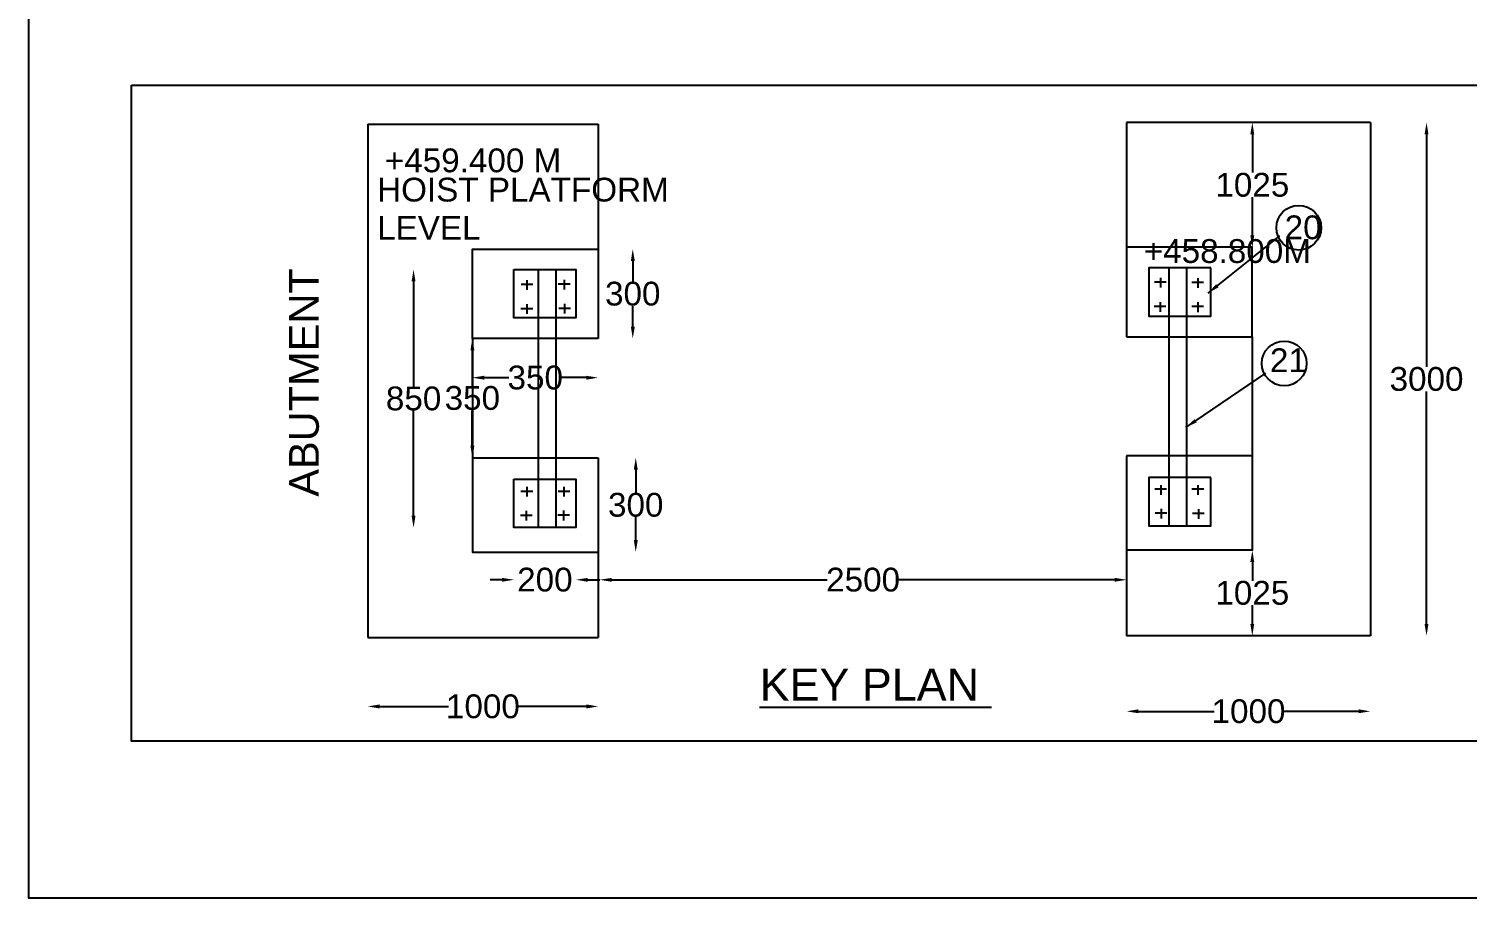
# Model space of a CAD drawing. Header units: inches. Extents: x 4075 to 8926, y 383 to 3428.
# Drawn here: x 4075 to 5284, y 383 to 1114 of the extents above; entities that cross this region are included whole.
import ezdxf

# ---------------------------------------------------------------- set-up
doc = ezdxf.new("R2010")
doc.units = ezdxf.units.IN
doc.header["$MEASUREMENT"] = 0
doc.layers.add('DIMENSIONS', color=7, linetype='Continuous')
doc.styles.get("Standard").update_dxf_attribs({"font": 'arial.ttf', "height": 20})
doc.dimstyles.get("Standard").update_dxf_attribs({"dimtxt": 20, "dimasz": 10, "dimexe": 0.18, "dimexo": 0.0625, "dimgap": 0.09, "dimtad": 0, "dimtih": 1, "dimtoh": 1, "dimdec": 4, "dimzin": 0, "dimdsep": 46, "dimtxsty": 'Standard', "dimcen": 0.09, "dimse1": 1, "dimse2": 1, "dimadec": 0, "dimazin": 0, "dimtfac": 1, "dimtdec": 4, "dimtofl": 0, "dimtmove": 0, "dimatfit": 3, "dimfxl": 1, "dimtolj": 1, "dimtzin": 0, "dimarcsym": 0})

# ---------------------------------------------------------------- blocks, each defined once
blk = doc.blocks.new('*D62')
at = {"layer": 'Defpoints', "color": 0, "transparency": 16777216}
for p in [(4553.6, 928.6), (4553.6, 853.4), (4582.7, 853.4)]:
    blk.add_point(p, dxfattribs=at)
at = {"layer": 'DIMENSIONS', "color": 0, "lineweight": -2, "transparency": 16777216}
for p, q in [((4582.7, 918.6), (4582.7, 901.3)), ((4582.7, 863.4), (4582.7, 880.7))]:
    blk.add_line(p, q, dxfattribs=at)
at = {"layer": 'DIMENSIONS', "color": 0, "transparency": 16777216}
for points in [[(4581.1, 918.6), (4584.4, 918.6), (4582.7, 928.6)], [(4581.1, 863.4), (4584.4, 863.4), (4582.7, 853.4)]]:
    blk.add_solid(points, dxfattribs=at)
at = {"layer": 'DIMENSIONS', "color": 0, "transparency": 16777216, "insert": (4582.7, 891), "char_height": 20, "attachment_point": 5}
blk.add_mtext('\\A1;300', dxfattribs=at)
blk = doc.blocks.new('*D63')
at = {"layer": 'Defpoints', "color": 0, "transparency": 16777216}
for p in [(4447.8, 853.4), (4553.6, 853.4), (4553.6, 820.5)]:
    blk.add_point(p, dxfattribs=at)
at = {"layer": 'DIMENSIONS', "color": 0, "lineweight": -2, "transparency": 16777216}
for p, q in [((4457.8, 820.5), (4478.5, 820.5)), ((4543.6, 820.5), (4522.8, 820.5))]:
    blk.add_line(p, q, dxfattribs=at)
at = {"layer": 'DIMENSIONS', "color": 0, "transparency": 16777216}
for points in [[(4457.8, 822.1), (4457.8, 818.8), (4447.8, 820.5)], [(4543.6, 822.1), (4543.6, 818.8), (4553.6, 820.5)]]:
    blk.add_solid(points, dxfattribs=at)
at = {"layer": 'DIMENSIONS', "color": 0, "transparency": 16777216, "insert": (4500.7, 820.5), "char_height": 20, "attachment_point": 5}
blk.add_mtext('\\A1;350', dxfattribs=at)
blk = doc.blocks.new('*D64')
at = {"layer": 'Defpoints', "color": 0, "transparency": 16777216}
for p in [(4503.2, 911.4), (4398.4, 694.4), (4503.2, 694.4)]:
    blk.add_point(p, dxfattribs=at)
at = {"layer": 'DIMENSIONS', "color": 0, "lineweight": -2, "transparency": 16777216}
for p, q in [((4398.4, 901.4), (4398.4, 813.2)), ((4398.4, 704.4), (4398.4, 792.6))]:
    blk.add_line(p, q, dxfattribs=at)
at = {"layer": 'DIMENSIONS', "color": 0, "transparency": 16777216}
for points in [[(4396.7, 901.4), (4400, 901.4), (4398.4, 911.4)], [(4396.7, 704.4), (4400, 704.4), (4398.4, 694.4)]]:
    blk.add_solid(points, dxfattribs=at)
at = {"layer": 'DIMENSIONS', "color": 0, "transparency": 16777216, "insert": (4398.4, 802.9), "char_height": 20, "attachment_point": 5}
blk.add_mtext('\\A1;850', dxfattribs=at)
blk = doc.blocks.new('*D65')
at = {"layer": 'Defpoints', "color": 0, "transparency": 16777216}
for p in [(4489.1, 853.4), (4447.8, 753.2), (4489.1, 753.2)]:
    blk.add_point(p, dxfattribs=at)
at = {"layer": 'DIMENSIONS', "color": 0, "lineweight": -2, "transparency": 16777216}
for p, q in [((4447.8, 843.4), (4447.8, 813.6)), ((4447.8, 763.2), (4447.8, 793))]:
    blk.add_line(p, q, dxfattribs=at)
at = {"layer": 'DIMENSIONS', "color": 0, "transparency": 16777216}
for points in [[(4446.2, 843.4), (4449.5, 843.4), (4447.8, 853.4)], [(4446.2, 763.2), (4449.5, 763.2), (4447.8, 753.2)]]:
    blk.add_solid(points, dxfattribs=at)
at = {"layer": 'DIMENSIONS', "color": 0, "transparency": 16777216, "insert": (4447.8, 803.3), "char_height": 20, "attachment_point": 5}
blk.add_mtext('\\A1;350', dxfattribs=at)
blk = doc.blocks.new('*D66')
at = {"layer": 'Defpoints', "color": 0, "transparency": 16777216}
for p in [(4553.6, 753.2), (4553.6, 673.9), (4585.2, 673.9)]:
    blk.add_point(p, dxfattribs=at)
at = {"layer": 'DIMENSIONS', "color": 0, "lineweight": -2, "transparency": 16777216}
for p, q in [((4585.2, 743.2), (4585.2, 723.8)), ((4585.2, 683.9), (4585.2, 703.2))]:
    blk.add_line(p, q, dxfattribs=at)
at = {"layer": 'DIMENSIONS', "color": 0, "transparency": 16777216}
for points in [[(4583.6, 743.2), (4586.9, 743.2), (4585.2, 753.2)], [(4583.6, 683.9), (4586.9, 683.9), (4585.2, 673.9)]]:
    blk.add_solid(points, dxfattribs=at)
at = {"layer": 'DIMENSIONS', "color": 0, "transparency": 16777216, "insert": (4585.2, 713.5), "char_height": 20, "attachment_point": 5}
blk.add_mtext('\\A1;300', dxfattribs=at)
blk = doc.blocks.new('*D67')
at = {"layer": 'Defpoints', "color": 0, "transparency": 16777216}
for p in [(4482.8, 694.4), (4534.9, 694.4), (4534.9, 650.6)]:
    blk.add_point(p, dxfattribs=at)
at = {"layer": 'DIMENSIONS', "color": 0, "lineweight": -2, "transparency": 16777216}
for p, q in [((4472.8, 650.6), (4462.8, 650.6)), ((4544.9, 650.6), (4554.9, 650.6))]:
    blk.add_line(p, q, dxfattribs=at)
at = {"layer": 'DIMENSIONS', "color": 0, "transparency": 16777216}
for points in [[(4472.8, 652.2), (4472.8, 648.9), (4482.8, 650.6)], [(4544.9, 652.2), (4544.9, 648.9), (4534.9, 650.6)]]:
    blk.add_solid(points, dxfattribs=at)
at = {"layer": 'DIMENSIONS', "color": 0, "transparency": 16777216, "insert": (4508.8, 650.6), "char_height": 20, "attachment_point": 5}
blk.add_mtext('\\A1;200', dxfattribs=at)
blk = doc.blocks.new('*D68')
at = {"layer": 'Defpoints', "color": 0, "transparency": 16777216}
for p in [(4359.9, 602), (4553.6, 602), (4553.6, 544.1)]:
    blk.add_point(p, dxfattribs=at)
at = {"layer": 'DIMENSIONS', "color": 0, "lineweight": -2, "transparency": 16777216}
for p, q in [((4369.9, 544.1), (4427.7, 544.1)), ((4543.6, 544.1), (4485.7, 544.1))]:
    blk.add_line(p, q, dxfattribs=at)
at = {"layer": 'DIMENSIONS', "color": 0, "transparency": 16777216}
for points in [[(4369.9, 545.8), (4369.9, 542.4), (4359.9, 544.1)], [(4543.6, 545.8), (4543.6, 542.4), (4553.6, 544.1)]]:
    blk.add_solid(points, dxfattribs=at)
at = {"layer": 'DIMENSIONS', "color": 0, "transparency": 16777216, "insert": (4456.7, 544.1), "char_height": 20, "attachment_point": 5}
blk.add_mtext('\\A1;1000', dxfattribs=at)
blk = doc.blocks.new('*D69')
at = {"layer": 'Defpoints', "color": 0, "transparency": 16777216}
for p in [(4554.9, 650.6), (4997.9, 650.6), (4997.9, 650.6)]:
    blk.add_point(p, dxfattribs=at)
at = {"layer": 'DIMENSIONS', "color": 0, "lineweight": -2, "transparency": 16777216}
for p, q in [((4564.9, 650.6), (4746.3, 650.6)), ((4987.9, 650.6), (4806.5, 650.6))]:
    blk.add_line(p, q, dxfattribs=at)
at = {"layer": 'DIMENSIONS', "color": 0, "transparency": 16777216}
for points in [[(4564.9, 652.2), (4564.9, 648.9), (4554.9, 650.6)], [(4987.9, 652.2), (4987.9, 648.9), (4997.9, 650.6)]]:
    blk.add_solid(points, dxfattribs=at)
at = {"layer": 'DIMENSIONS', "color": 0, "transparency": 16777216, "insert": (4776.4, 650.6), "char_height": 20, "attachment_point": 5}
blk.add_mtext('\\A1;2500', dxfattribs=at)
blk = doc.blocks.new('*D70')
at = {"layer": 'Defpoints', "color": 0, "transparency": 16777216}
for p in [(5103.7, 675.4), (5103.7, 603.5), (5103.7, 603.5)]:
    blk.add_point(p, dxfattribs=at)
at = {"layer": 'DIMENSIONS', "color": 0, "lineweight": -2, "transparency": 16777216}
for p, q in [((5103.7, 665.4), (5103.7, 649.8)), ((5103.7, 613.5), (5103.7, 629.2))]:
    blk.add_line(p, q, dxfattribs=at)
at = {"layer": 'DIMENSIONS', "color": 0, "transparency": 16777216}
for points in [[(5102, 665.4), (5105.3, 665.4), (5103.7, 675.4)], [(5102, 613.5), (5105.3, 613.5), (5103.7, 603.5)]]:
    blk.add_solid(points, dxfattribs=at)
at = {"layer": 'DIMENSIONS', "color": 0, "transparency": 16777216, "insert": (5103.7, 639.5), "char_height": 20, "attachment_point": 5}
blk.add_mtext('\\A1;1025', dxfattribs=at)
blk = doc.blocks.new('*D71')
at = {"layer": 'Defpoints', "color": 0, "transparency": 16777216}
for p in [(5103.7, 1035), (5103.7, 1035), (5103.7, 930.1)]:
    blk.add_point(p, dxfattribs=at)
at = {"layer": 'DIMENSIONS', "color": 0, "lineweight": -2, "transparency": 16777216}
for p, q in [((5103.7, 1025), (5103.7, 992.9)), ((5103.7, 940.1), (5103.7, 972.2))]:
    blk.add_line(p, q, dxfattribs=at)
at = {"layer": 'DIMENSIONS', "color": 0, "transparency": 16777216}
for points in [[(5102, 1025), (5105.3, 1025), (5103.7, 1035)], [(5102, 940.1), (5105.3, 940.1), (5103.7, 930.1)]]:
    blk.add_solid(points, dxfattribs=at)
at = {"layer": 'DIMENSIONS', "color": 0, "transparency": 16777216, "insert": (5103.7, 982.5), "char_height": 20, "attachment_point": 5}
blk.add_mtext('\\A1;1025', dxfattribs=at)
blk = doc.blocks.new('*D72')
at = {"layer": 'Defpoints', "color": 0, "transparency": 16777216}
for p in [(5203, 1035), (5203, 603.5), (5250.2, 603.5)]:
    blk.add_point(p, dxfattribs=at)
at = {"layer": 'DIMENSIONS', "color": 0, "lineweight": -2, "transparency": 16777216}
for p, q in [((5250.2, 1025), (5250.2, 829.6)), ((5250.2, 613.5), (5250.2, 808.9))]:
    blk.add_line(p, q, dxfattribs=at)
at = {"layer": 'DIMENSIONS', "color": 0, "transparency": 16777216}
for points in [[(5248.5, 1025), (5251.8, 1025), (5250.2, 1035)], [(5248.5, 613.5), (5251.8, 613.5), (5250.2, 603.5)]]:
    blk.add_solid(points, dxfattribs=at)
at = {"layer": 'DIMENSIONS', "color": 0, "transparency": 16777216, "insert": (5250.2, 819.3), "char_height": 20, "attachment_point": 5}
blk.add_mtext('\\A1;3000', dxfattribs=at)
blk = doc.blocks.new('*D73')
at = {"layer": 'Defpoints', "color": 0, "transparency": 16777216}
for p in [(4997.9, 603.5), (5203, 603.5), (5203, 540)]:
    blk.add_point(p, dxfattribs=at)
at = {"layer": 'DIMENSIONS', "color": 0, "lineweight": -2, "transparency": 16777216}
for p, q in [((5007.9, 540), (5071.5, 540)), ((5193, 540), (5129.5, 540))]:
    blk.add_line(p, q, dxfattribs=at)
at = {"layer": 'DIMENSIONS', "color": 0, "transparency": 16777216}
for points in [[(5007.9, 541.7), (5007.9, 538.4), (4997.9, 540)], [(5193, 541.7), (5193, 538.4), (5203, 540)]]:
    blk.add_solid(points, dxfattribs=at)
at = {"layer": 'DIMENSIONS', "color": 0, "transparency": 16777216, "insert": (5100.5, 540), "char_height": 20, "attachment_point": 5}
blk.add_mtext('\\A1;1000', dxfattribs=at)

msp = doc.modelspace()

# ---------------------------------------------------------------- linework, layer by layer
at = {"color": 0}
for points in [[(4161.26397, 1066.50513), (5388.56658, 1066.50513), (5388.56658, 514.89819), (4161.26397, 514.89819)], [(4482.76549, 911.44661), (4534.86494, 911.44661), (4534.86494, 870.70446), (4482.76549, 870.70446)], [(5068.71561, 912.95376), (5016.61615, 912.95376), (5016.61615, 872.21161), (5068.71561, 872.21161)], [(4482.76549, 735.1708), (4534.86494, 735.1708), (4534.86494, 694.42865), (4482.76549, 694.42865)], [(5068.71561, 736.67795), (5016.61615, 736.67795), (5016.61615, 695.93581), (5068.71561, 695.93581)]]:
    msp.add_lwpolyline(points, close=True, dxfattribs=at)
for points in [[(4359.88921, 1033.45673), (4359.88921, 602.03494)], [(4359.88921, 1033.45673), (4553.56344, 1033.45673)], [(4553.56344, 1033.45673), (4553.56344, 853.35546)], [(5203.03694, 1034.96501), (4997.91765, 1034.96501)], [(4997.91765, 1034.96388), (4997.91765, 854.86261)], [(5203.03694, 1034.96501), (5203.03694, 603.54322)], [(4553.56344, 853.35546), (4447.82169, 853.35546), (4447.82169, 928.62667), (4553.56344, 928.62667)], [(4997.91765, 854.86261), (5103.65941, 854.86261), (5103.65941, 930.13383), (4997.91765, 930.13383)], [(4503.17237, 911.44661), (4503.17237, 694.42865)], [(4517.96738, 911.44661), (4517.96738, 694.42865)], [(5033.51372, 912.95376), (5033.51372, 695.93581)], [(5048.30873, 912.95376), (5048.30873, 695.93581)], [(4488.7867, 898.95693), (4498.67912, 898.95693)], [(4493.64097, 902.55853), (4493.64097, 894.39981)], [(4520.11333, 899.24348), (4530.00574, 899.24348)], [(4524.96759, 902.84509), (4524.96759, 894.68636)], [(5031.36777, 900.75064), (5021.47536, 900.75064)], [(5026.5135, 904.35224), (5026.5135, 896.19351)], [(5062.6944, 900.46408), (5052.80198, 900.46408)], [(5057.84013, 904.06569), (5057.84013, 895.90696)], [(5026.14782, 883.97921), (5026.14782, 875.82048)], [(5057.90451, 883.83592), (5057.90451, 875.6772)], [(4488.72232, 878.72717), (4498.61473, 878.72717)], [(4493.57659, 882.32877), (4493.57659, 874.17004)], [(4520.47902, 878.87045), (4530.37143, 878.87045)], [(4525.33328, 882.47206), (4525.33328, 874.31333)], [(5031.00208, 880.37761), (5021.10967, 880.37761)], [(5062.75878, 880.23432), (5052.86636, 880.23432)], [(4447.82169, 853.35546), (4447.82169, 753.18046), (4553.56344, 753.18046)], [(5103.65941, 854.86261), (5103.65941, 754.68761), (4997.91765, 754.68761)], [(4447.82169, 753.18046), (4447.82169, 673.86718), (4553.56344, 673.86718)], [(4553.56344, 753.18046), (4553.56344, 602.03494)], [(4997.91765, 754.68761), (4997.91765, 603.54209)], [(5103.65941, 754.68761), (5103.65941, 675.37433), (4997.91765, 675.37433)], [(4493.53974, 728.72946), (4493.53974, 720.57073)], [(4524.76552, 728.71736), (4524.76552, 720.55863)], [(5031.56985, 726.62291), (5021.67743, 726.62291)], [(5026.71558, 730.22451), (5026.71558, 722.06578)], [(5062.79562, 726.63501), (5052.90321, 726.63501)], [(5057.94135, 730.23661), (5057.94135, 722.07788)], [(4488.68548, 725.12786), (4498.57789, 725.12786)], [(4519.91125, 725.11575), (4529.80367, 725.11575)], [(4488.24071, 704.88043), (4498.13313, 704.88043)], [(4493.09498, 708.48203), (4493.09498, 700.3233)], [(4519.70356, 705.08796), (4529.59598, 705.08796)], [(4524.55783, 708.68957), (4524.55783, 700.53084)], [(5031.77754, 706.59512), (5021.88512, 706.59512)], [(5026.92327, 710.19672), (5026.92327, 702.03799)], [(5063.24038, 706.38758), (5053.34797, 706.38758)], [(5058.38612, 709.98918), (5058.38612, 701.83045)], [(4359.88921, 602.03494), (4553.56344, 602.03494)], [(5203.03694, 603.54322), (4997.91765, 603.54322)]]:
    msp.add_lwpolyline(points, dxfattribs=at)
for centre in [(5142.73936, 946.5355), (5130.4747, 832.45561)]:
    msp.add_circle(centre, 18.80641, dxfattribs=at)
at = {"layer": 'DIMENSIONS', "color": 0}
msp.add_lwpolyline([(8876.36156, 382.89733), (4074.81233, 382.89733), (4074.81233, 3427.74075), (8876.36156, 3427.74075)], close=True, dxfattribs=at)

# ---------------------------------------------------------------- texts
at = {"color": 0}
for s, height, p in [('+459.400 M', 20, (4374.24926, 993.16955)), ('HOIST PLATFORM', 20, (4367.74677, 968.56662)), ('LEVEL', 20, (4367.74677, 936.43838)), ('20', 20, (5130.88452, 936.85997)), ('21', 20, (5118.46641, 825.15887)), ('%%UKEY PLAN ', 27, (4689.40426, 548.96339))]:
    msp.add_text(s, height=height, dxfattribs=at).set_placement(p)
msp.add_text('ABUTMENT ', height=25, rotation=90, dxfattribs=at).set_placement((4318.69145, 720.40915))
at = {"layer": 'DIMENSIONS', "color": 0}
msp.add_text('+458.800M', height=20, dxfattribs=at).set_placement((5012.38727, 916.93661))

# ---------------------------------------------------------------- dimensions: what is measured, and where the dimension line sits
for base, p1, p2, text, picture, middle in [((5103.65941, 1034.96501), (5103.65941, 930.13383), (5103.65941, 1034.96501), '1025', '*D71', (5103.65941, 982.54942)), ((5250.15454, 603.54322), (5203.03694, 1034.96501), (5203.03694, 603.54322), '3000', '*D72', (5250.15454, 819.25412)), ((4582.73048, 853.35546), (4553.56344, 928.62667), (4553.56344, 853.35546), '300', '*D62', (4582.73048, 890.99106)), ((4398.38, 694.42865), (4503.17237, 911.44661), (4503.17237, 694.42865), '850', '*D64', (4398.38, 802.93763)), ((4447.82169, 753.18046), (4489.10754, 853.35546), (4489.10754, 753.18046), '350', '*D65', (4447.82169, 803.26796)), ((4585.247, 673.86718), (4553.56344, 753.18046), (4553.56344, 673.86718), '300', '*D66', (4585.247, 713.52382)), ((5103.65941, 603.54322), (5103.65941, 675.37433), (5103.65941, 603.54322), '1025', '*D70', (5103.65941, 639.45878))]:
    dim = msp.add_linear_dim(base=base, p1=p1, p2=p2, angle=90, text=text, dimstyle='Standard', dxfattribs=at)
    dim.commit()
    dim.dimension.update_dxf_attribs({"geometry": picture, "text_midpoint": middle})
for base, p1, p2, text, picture, middle in [((4553.56344, 820.4683), (4447.82169, 853.35546), (4553.56344, 853.35546), '350', '*D63', (4500.69257, 820.4683)), ((4534.86494, 650.55738), (4482.76549, 694.42865), (4534.86494, 694.42865), '200', '*D67', (4508.81522, 650.55738)), ((4997.91765, 650.55738), (4554.86494, 650.55738), (4997.91765, 650.55738), '2500', '*D69', (4776.3913, 650.55738)), ((4553.56344, 544.09342), (4359.88921, 602.03494), (4553.56344, 602.03494), '1000', '*D68', (4456.72633, 544.09342)), ((5203.03694, 540.04985), (4997.91765, 603.54322), (5203.03694, 603.54322), '1000', '*D73', (5100.4773, 540.04985))]:
    dim = msp.add_linear_dim(base=base, p1=p1, p2=p2, text=text, dimstyle='Standard', dxfattribs=at)
    dim.commit()
    dim.dimension.update_dxf_attribs({"geometry": picture, "text_midpoint": middle})

# ---------------------------------------------------------------- leaders
for points in [[(5066.50418, 891.55668), (5126.78664, 939.82635)], [(5047.82663, 778.70026), (5115.11067, 824.156)]]:
    msp.add_leader(points, dimstyle='Standard', override={"dimgap": 0.09, "dimtad": 0}, dxfattribs=at)

doc.saveas('drawing.dxf')
